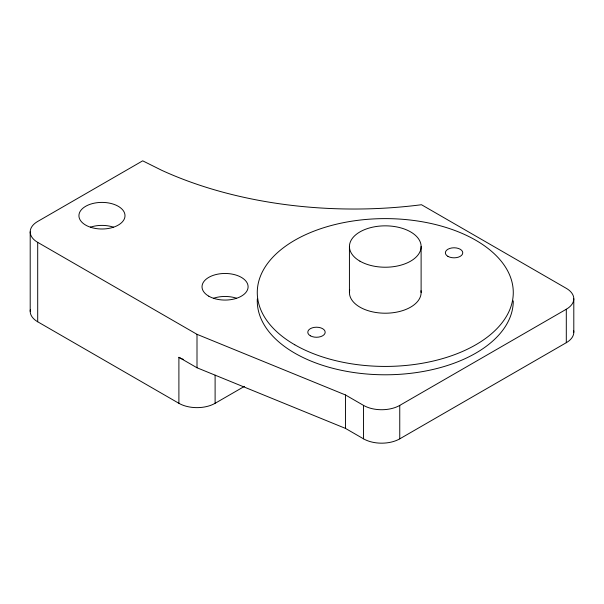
<?xml version="1.0" encoding="UTF-8"?>
<svg xmlns="http://www.w3.org/2000/svg" width="604" height="604" viewBox="0 0 604 604"><rect width="100%" height="100%" fill="white"/><g stroke="black" fill="none" stroke-linecap="round" stroke-linejoin="round"><path stroke-width="0.91" d="M30.343 309.792A25.602 14.783 0 0 0 37.697 321.781L178.897 403.306A25.602 14.783 0 0 0 215.107 403.306L244.469 386.356M37.697 242.355L197.002 334.329L345.45 394.948L363.548 405.397A25.602 14.783 0 0 0 399.757 405.397L566.303 309.24A25.602 14.783 0 0 0 566.303 288.342L421.479 204.726A309.135 178.474 0 0 1 161.661 170.275L142.695 160.83L37.697 221.449A25.602 14.783 0 0 0 37.697 242.355L37.697 321.781M178.897 403.306L178.897 357.319L197.002 367.768L345.45 428.387L363.548 438.844A25.602 14.783 0 0 0 399.757 438.844L566.303 342.687A25.602 14.783 0 0 0 573.657 330.69M573.8 298.791L573.8 332.238M566.303 309.24L566.303 342.687M421.116 246.53L421.116 292.517M399.757 405.397L399.757 438.844M363.548 405.397L363.548 438.844M349.429 246.53L349.429 292.517M345.45 394.948L345.45 428.387M215.107 375.152L215.107 403.306M197.002 334.329L197.002 367.768M30.2 231.898L30.2 311.332M183.389 359.388A25.602 14.783 0 0 1 178.897 357.319M513.279 300.883A128.003 73.907 0 0 1 383.691 374.782A128.003 73.907 0 0 1 257.304 299.055M213.544 298.248A23.043 13.303 0 0 1 236.587 298.248M90.441 227.172A23.043 13.303 0 0 1 113.484 227.172M420.98 290.72A35.84 20.695 0 0 1 384.484 313.204A35.84 20.695 0 0 1 349.739 289.814M90.441 227.217A23.043 13.303 0 0 0 125.005 215.703A23.043 13.303 0 0 0 90.441 204.182A23.043 13.303 0 0 0 90.441 227.217M208.773 296.179A23.043 13.303 0 0 0 247.315 290.214A23.043 13.303 0 0 0 219.101 273.922A23.043 13.303 0 0 0 208.773 296.179M359.931 261.162A35.84 20.695 0 0 0 419.893 251.891A35.84 20.695 0 0 0 375.998 226.545A35.84 20.695 0 0 0 359.931 261.162M447.911 256.353A8.705 5.028 0 0 0 462.475 254.103A8.705 5.028 0 0 0 451.815 247.95A8.705 5.028 0 0 0 447.911 256.353M310.328 335.786A8.705 5.028 0 0 0 324.892 333.536A8.705 5.028 0 0 0 314.231 327.383A8.705 5.028 0 0 0 310.328 335.786M294.76 344.778A128.003 73.907 0 0 0 508.915 311.649A128.003 73.907 0 0 0 352.14 221.132A128.003 73.907 0 0 0 294.76 344.778"/></g></svg>
